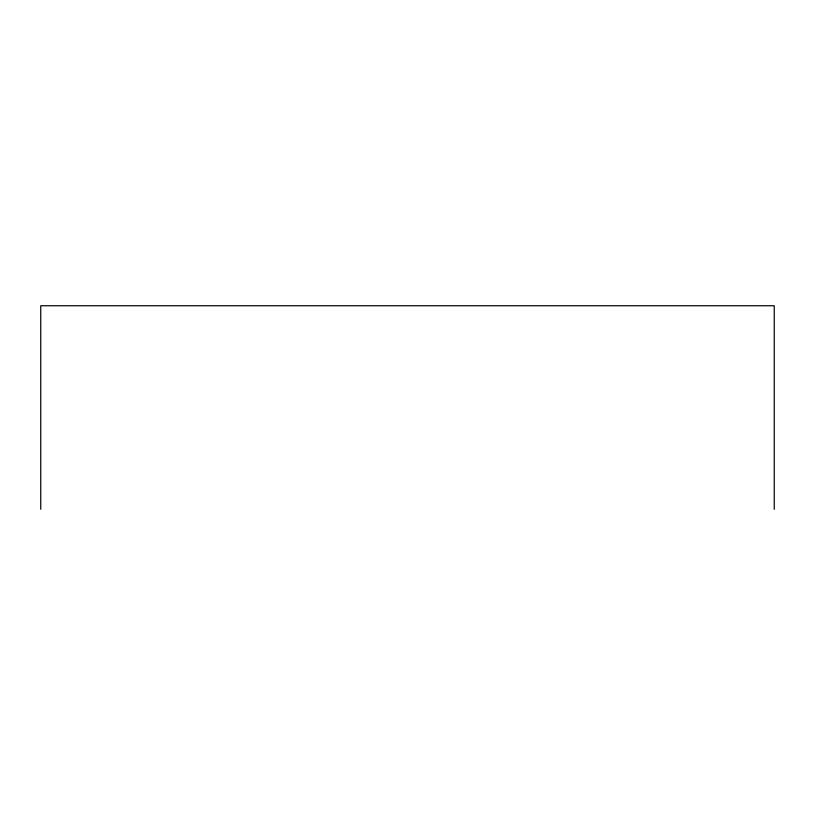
<?xml version="1.0" encoding="UTF-8"?>
<svg xmlns="http://www.w3.org/2000/svg" width="815" height="815" viewBox="0 0 815 815"><rect width="100%" height="100%" fill="white"/><g stroke="black" fill="none" stroke-linecap="round" stroke-linejoin="round"><path stroke-width="1.22" d="M774.25 509.253L774.25 305.747L40.75 305.747L40.75 509.253"/></g></svg>
